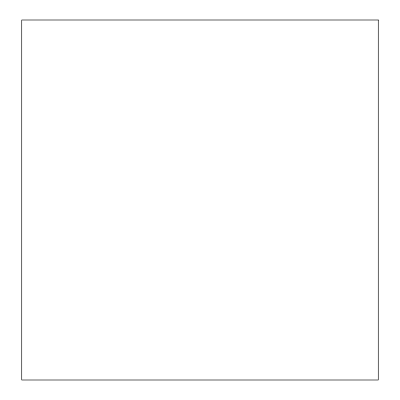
<?xml version="1.0" encoding="UTF-8"?>
<svg xmlns="http://www.w3.org/2000/svg" width="400" height="400" viewBox="0 0 400 400"><rect width="100%" height="100%" fill="white"/><g stroke="black" fill="none" stroke-linecap="round" stroke-linejoin="round"><path stroke-width="0.6" d="M378.27 20L21.73 20L21.73 380L378.27 380L378.27 20"/></g></svg>
